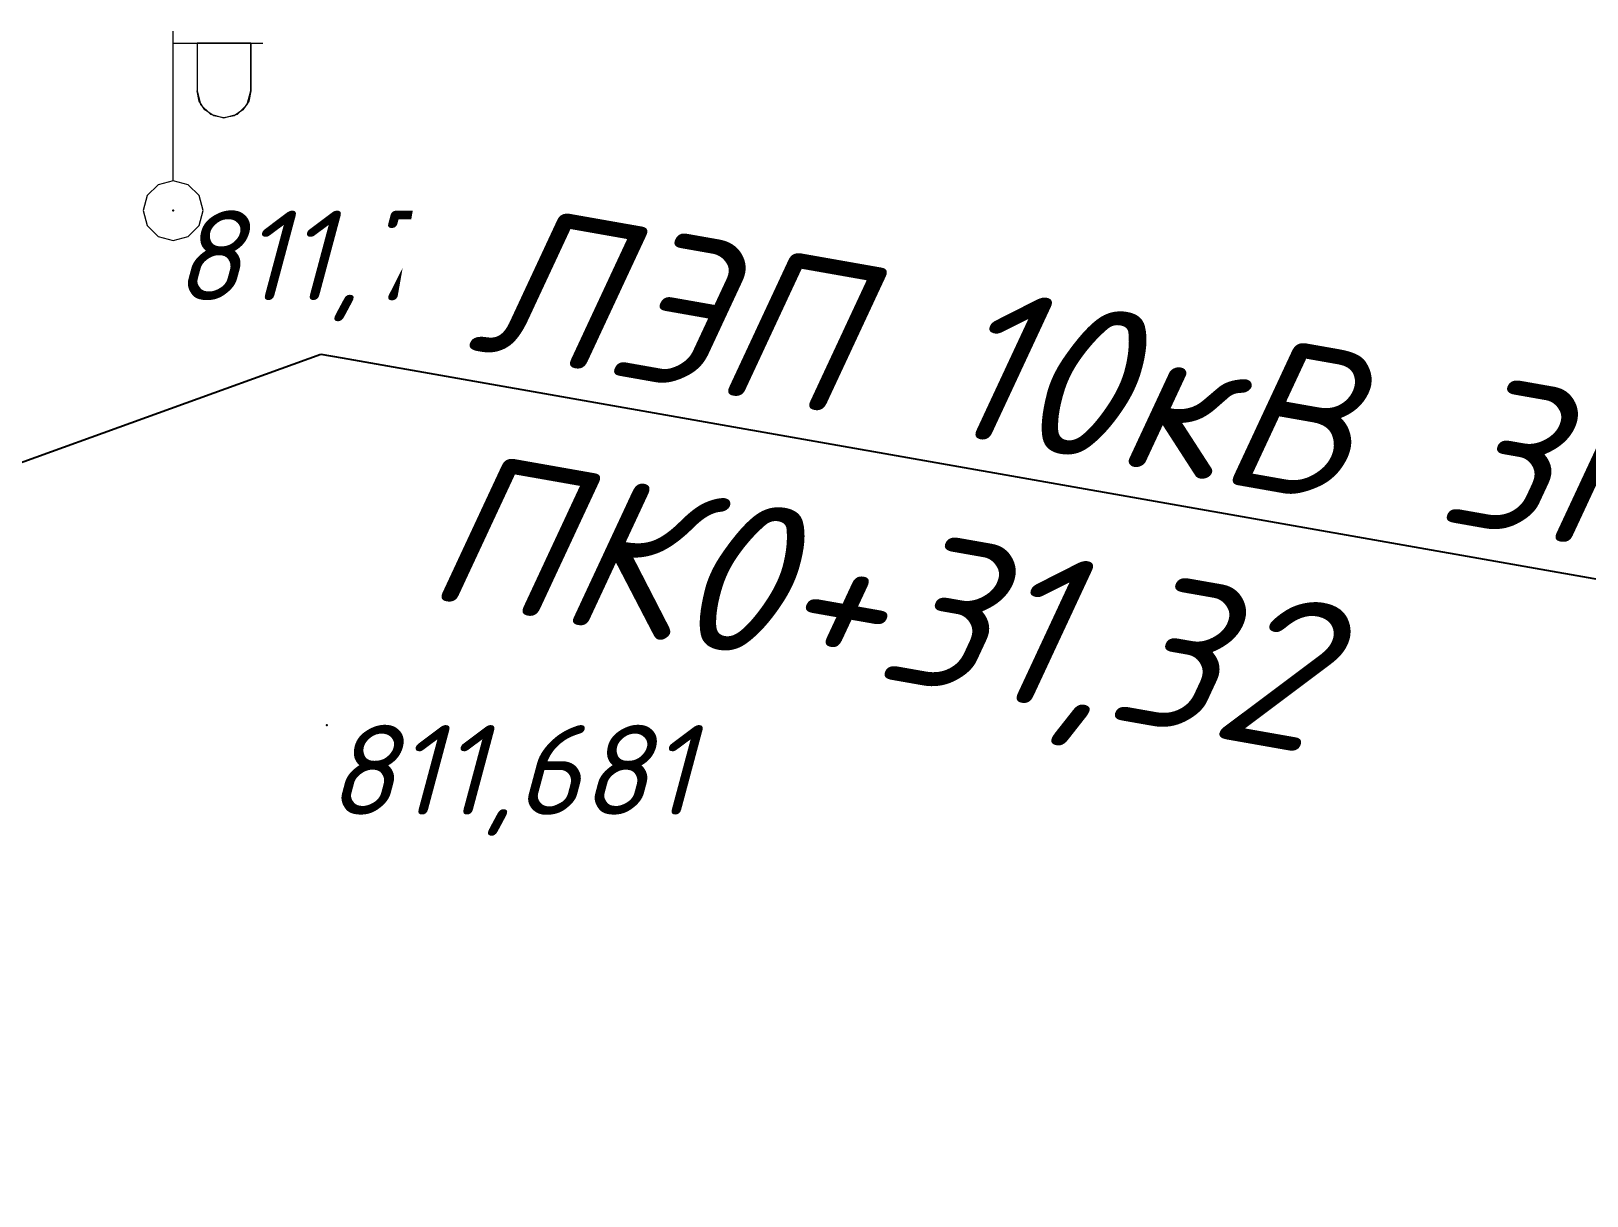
# Model space of a CAD drawing. Header units: metres. Extents: x 629572 to 645168, y 4785785 to 4790166.
# Drawn here: x 635541.25 to 635567.26, y 4788100.1 to 4788119.57 of the extents above; entities that cross this region are included whole.
import ezdxf
from ezdxf import colors
from ezdxf.entities.mleader import LeaderData, LeaderLine
from ezdxf.math import Vec2, Vec3

# ---------------------------------------------------------------- set-up
doc = ezdxf.new("R2010")
doc.units = ezdxf.units.M
doc.layers.get('0').update_dxf_attribs({"linetype": 'CONTINUOUS'})
for name, color, linetype in [('Дороги', 7, 'CONTINUOUS'), ('Нурсултан', 7, 'CONTINUOUS'), ('пересечения с комуникациями', 7, 'CONTINUOUS'), ('Фонарь электр._ на мет.столб', 7, 'CONTINUOUS')]:
    doc.layers.add(name, color=color, linetype=linetype)
doc.styles.add('ISOCPEUR', font='isocpeui.ttf')

# ---------------------------------------------------------------- blocks, each defined once
blk = doc.blocks.new('34 - 110.1.1 фонарь на  метал.столб')
at = {"color": 7, "linetype": 'Continuous', "lineweight": 0, "flags": 128}
for points in [[(0, 0.5), (0, 3)], [(0, 2.8), (1.5, 2.8)], [(0.4, 2.8), (0.4, 2)], [(1.3, 2.8), (1.3, 2)], [(1.3, 2), (1.266, 1.828), (1.168, 1.682), (1.022, 1.584), (0.85, 1.55), (0.678, 1.584), (0.532, 1.682), (0.434, 1.828), (0.4, 2)]]:
    blk.add_lwpolyline(points, dxfattribs=at)
at = {"color": 7, "linetype": 'Continuous', "lineweight": 0, "true_color": 0xffffff, "flags": 128}
blk.add_lwpolyline([(1.3, 2.8), (0.4, 2.8), (0.4, 2), (0.46, 1.775), (0.625, 1.61), (0.85, 1.55), (1.075, 1.61), (1.24, 1.775), (1.3, 2), (1.3, 2.8)], close=True, dxfattribs=at)
at = {"color": 7, "linetype": 'Continuous', "lineweight": 0, "flags": 128}
blk.add_lwpolyline([(0, 0.5), (-0.25, 0.433), (-0.433, 0.25), (-0.5, 0), (-0.433, -0.25), (-0.25, -0.433), (0, -0.5), (0.25, -0.433), (0.433, -0.25), (0.5, 0), (0.433, 0.25), (0.25, 0.433), (0, 0.5)], close=True, dxfattribs=at)
at = {"color": 7, "style": 'ISOCPEUR', "flags": 1}
for tag in ['X', 'Отметка', 'Имя объекта CREDO-III', 'Код объекта CREDO-III', 'Y']:
    blk.add_attdef(tag, (0, 0), '', height=2.5, dxfattribs=at)

msp = doc.modelspace()

# ---------------------------------------------------------------- linework, layer by layer
at = {"layer": 'Нурсултан', "color": 7}
for p in [(635543.627, 4788116.567, 25.107), (635549.448, 4788114.968, 25.099), (635546.195, 4788107.968, 25.004)]:
    msp.add_point(p, dxfattribs=at)

# ---------------------------------------------------------------- block references
at = {"layer": 'Фонарь электр._ на мет.столб', "color": 7, "linetype": 'Continuous'}
msp.add_blockref('34 - 110.1.1 фонарь на  метал.столб', (635543.627, 4788116.567), dxfattribs=at)

# ---------------------------------------------------------------- texts
at = {"layer": 'Дороги', "color": 0, "style": 'ISOCPEUR', "width": 0.75}
msp.add_text('А', height=1, rotation=350.5923, dxfattribs=at).set_placement((635552.476, 4788109.623))
at = {"layer": 'Нурсултан', "color": 251, "char_height": 1.5, "attachment_point": 1, "style": 'ISOCPEUR'}
for s, insert in [('811,784', (635543.627, 4788116.567, 25.107)), ('811,776', (635549.448, 4788114.968, 25.099)), ('811,681', (635546.195, 4788107.968, 25.004))]:
    msp.add_mtext(s, dxfattribs=dict(at, insert=insert))

# ---------------------------------------------------------------- next in the draw order: leaders
at = {"layer": 'пересечения с комуникациями'}
ml = msp.add_multileader_mtext('Standard', dxfattribs=at)
ml.set_content('ЛЭП 10кВ 3пр\\PПК0+31,32', color=256, style='ISOCPEUR')
ml.set_leader_properties()
ml.build(insert=Vec2(0, 0))
ml.multileader.update_dxf_attribs({"text_left_attachment_type": 6, "text_right_attachment_type": 6, "dogleg_length": 0.36, "arrow_head_size": 2})
ctx = ml.context
ctx.base_point, ctx.char_height, ctx.arrow_head_size, ctx.plane_origin, ctx.plane_x_axis, ctx.plane_y_axis = Vec3(635546.453, 4788114.104, 0.005), 2.53, 2, Vec3(635500.833, 4788107.419, 0.005), Vec3(0.984808, -0.173648), Vec3(0.173648, 0.984808)
ctx.left_attachment, ctx.right_attachment = 6, 6
notes = []
notes.append((ctx, [(0, (1, 1, 0), (635546.099, 4788114.167, 0.005), (0.984808, -0.173648), 0.36, [(0, [(635512.426, 4788102.024, 0.005)], 0, [])])]))
ctx.mtext.insert, ctx.mtext.text_direction, ctx.mtext.rotation, ctx.mtext.flow_direction = Vec3(635548.95, 4788116.747, 0.005), Vec3(0.984808, -0.173648), 6.108652, 5
ctx.mtext.has_bg_fill, ctx.mtext.bg_color, ctx.mtext.bg_scale_factor, ctx.mtext.bg_transparency, ctx.mtext.use_window_bg_color = 1, -1027028792, 1.5, 0, 1
for ctx, leaders in notes:
    for number, flags, end, landing, length, lines in leaders:
        leader = LeaderData()
        leader.index, (leader.has_last_leader_line, leader.has_dogleg_vector, leader.attachment_direction) = number, flags
        leader.last_leader_point, leader.dogleg_vector, leader.dogleg_length = Vec3(end), Vec3(landing), length
        for number, points, colour, breaks in lines:
            line = LeaderLine()
            line.index, line.vertices, line.color, line.breaks = number, Vec3.list(points), colors.encode_raw_color(colour), breaks
            leader.lines.append(line)
        ctx.leaders.append(leader)

doc.saveas('drawing.dxf')
